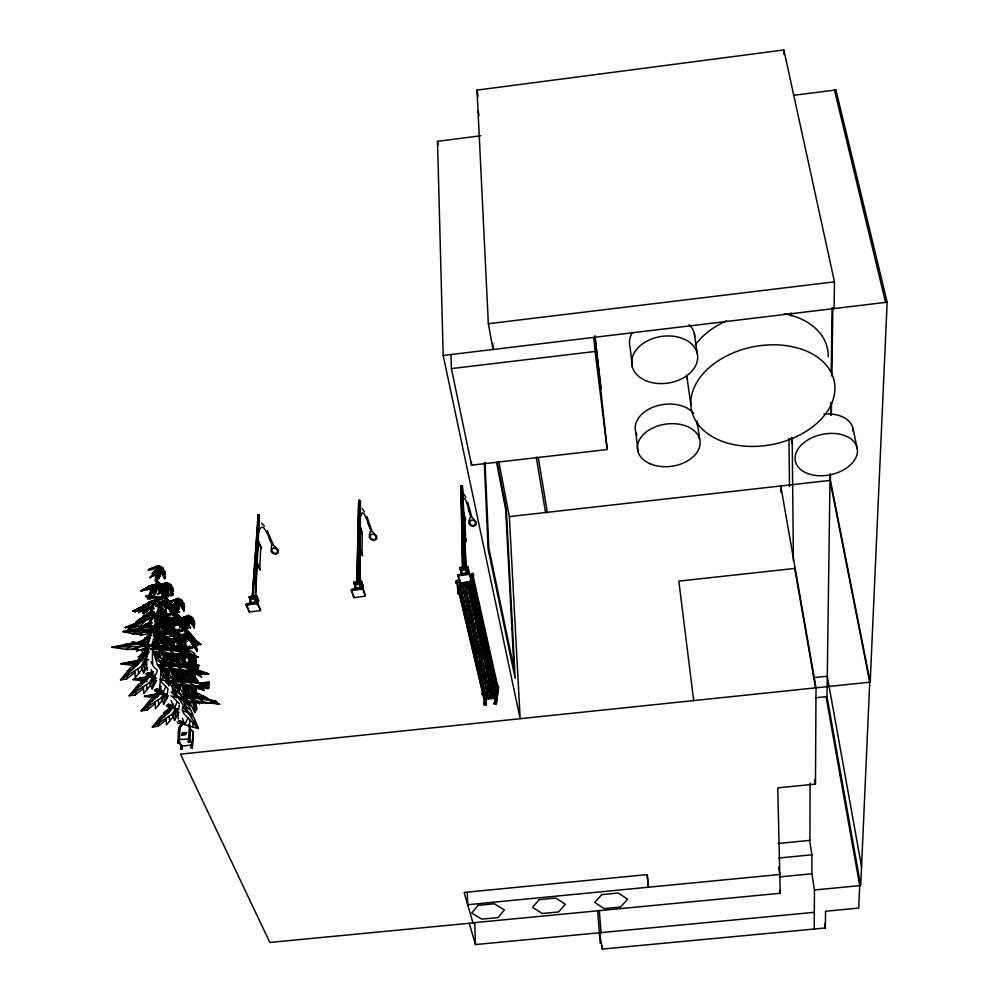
<?xml version="1.0" encoding="UTF-8"?>
<svg xmlns="http://www.w3.org/2000/svg" width="999" height="999" viewBox="0 0 999 999"><rect width="100%" height="100%" fill="white"/><g stroke="black" fill="none" stroke-linecap="round" stroke-linejoin="round"><path stroke-width="1.5" d="M360.139 546.141L360.352 501.061L359.652 501.073M810.064 783.166L809.964 840.359L778.221 843.481M814.235 929.033L814.447 889.972L811.85 873.775L811.912 854.794L809.577 840.396M359.827 500.362L359.478 581.53L360.277 582.242L360.352 501.061L359.378 500.299L358.666 501.298L356.805 581.193M472.927 922.789L780.231 893.268L777.771 787.861L815.459 784.078L816.021 687.811L780.768 485.964L780.881 492.195M365.397 596.128L362.774 588.086L351.386 589.647L351.373 590.596L354.046 597.689L365.397 596.128L362.774 588.086M360.989 588.061L361.026 584.752L361.975 587.325M361.251 583.703L361.251 582.979M355.12 586.575L353.783 582.205L361.451 581.143L363.211 586.725L362.2 587.162L362.175 589.585M361.638 589.21L361.65 588.011L353.234 589.173L353.209 590.372M363.211 586.725L361.451 581.143M152.51 651.061L152.36 664.21L151.061 661.8M356.119 583.141L356.131 582.405M354.046 597.689L351.386 589.647M361.65 588.011L360.751 588.236L361.438 581.905L353.771 582.966L354.77 584.203L354.695 589.06L353.234 589.173M354.945 588.898L354.982 585.589M829.807 474.1L829.719 480.319M830.644 415.122L830.781 402.56M831.23 371.578L832.08 307.692M826.997 696.603L829.994 480.407L869.729 682.205L860.713 885.676L826.997 696.603L815.571 697.789M647.34 874.849L648.563 887.199L646.877 874.625L464.11 892.432L472.964 922.926L269.842 942.444L180.507 754.158L870.191 682.155L830.406 480.369L830.494 474.138M831.33 415.035L831.505 402.597M831.88 376.161L832.841 307.717M835.876 93.082L835.913 89.972L793.468 95.317M834.078 308.566L834.465 281.83L783.865 49.95L477.023 90.11L488.349 323.726L493.044 349.475M599.388 932.766L602.36 949.05L825.324 927.984L825.586 911.238L858.74 908.079L859.714 885.626L826.073 696.703M172.44 689.859L172.59 681.355M357.879 566.47L358.129 552.584M358.653 523.264L359.003 500.474M156.543 599.962L161.189 609.165L160.764 614.048L157.205 605.169L156.993 606.368L156.406 605.194L155.644 606.256L155.719 603.184M175.362 633.828L175.449 630.844L176.711 629.57L182.28 629.857L181.768 631.443L179.058 629.432L174.413 630.844M165.946 595.804L167.707 600.162L167.632 602.459L162.999 596.678L163.536 593.456L157.155 585.189L150.424 585.901L157.73 584.952L163.599 588.011L158.104 586.151M173.988 612.275L175.737 616.583L175.649 618.831L171.066 613.124L171.603 609.952L165.297 601.785L160.814 602.035M486.288 697.577L459.99 583.791L462.087 583.678L488.224 697.489L486.288 697.577L485.264 692.232M185.215 627.959L186.938 632.205L186.85 634.427L182.317 628.783L182.854 625.649L176.611 617.569L170.13 618.431L177.185 617.345L182.954 620.379L177.547 618.518M149.987 620.167L149.875 623.014L153.496 616.121M195.554 644.805L197.165 651.173L192.682 645.604L193.219 642.507L187.05 634.54L181.418 635.227L186.363 635.439L185.627 634.577L183.491 635.252L185.452 634.303M162.687 680.119L162.862 676.048M870.191 682.155L887.162 302.197L835.913 89.972M255.657 596.003L259.415 515.509L258.454 514.76L252.285 597.177L258.092 514.922M464.435 584.39L464.473 583.541L462.375 583.653L488.499 697.464L490.447 697.377L464.435 584.39L462.325 584.502M158.092 588.573L158.192 586.525M166.221 605.119L166.321 603.096M274.987 547.34L275.025 546.428M253.172 596.84L253.222 596.116L255.357 596.353L258.903 514.81M144.018 626.96L144.081 625.724L138.811 627.584L145.929 620.167L154.008 617.407L155.382 617.357L165.197 624.637M177.535 620.866L177.635 618.881M192.832 726.947L193.032 723.076M256.219 565.596L256.381 562.512M257.267 545.516L257.517 540.884M258.242 526.985L258.654 519.268M260.577 610.539L257.517 602.597L246.266 604.145L246.216 605.082L249.375 612.075L260.577 610.539L257.467 603.533L246.216 605.082M187.949 637.787L188.062 635.826M257.218 603.958L256.219 599.238L256.031 602.534M257.455 605.232L257.655 601.585L255.994 597.852L256.668 595.641L249.088 596.69L250.112 599.825M257.655 601.585L258.766 600.387L256.668 595.641M257.28 554.757L258.042 540.983L260.826 547.514L259.665 568.918L256.843 562.412M256.631 598.164L256.681 597.439M258.716 601.148L256.618 596.403L249.051 597.452L250.025 598.676L249.75 603.546L248.214 603.658L248.139 604.857M249.375 612.075L246.266 604.145M250.062 603.359L250.25 600.062M142.033 657.404L142.395 651.236M253.996 583.99L254.27 579.358M254.945 568.556L255.22 563.936M255.794 554.67L256.268 546.965M256.743 539.248L257.218 531.53M257.68 523.813L258.042 515.222L258.154 516.108M174.763 675.536L174.837 674.362M157.23 589.36L155.369 594.255C152.76 590.759 162.325 575.923 153.371 586.138M159.59 690.746L158.966 689.422L156.393 688.998L154.458 689.909L155.082 691.233L157.642 691.658L159.59 690.746L161.838 658.516M165.384 607.854L165.921 600.174M166.458 592.494L166.97 584.752L165.472 589.885M163.836 606.056L165.534 599.213L160.802 602.222M172.715 706.405L172.927 703.471M159.828 574.687L158.554 571.403L159.665 576.835C161.101 569.442 157.592 564.335 155.519 575.337L157.068 574.812L158.779 568.568L160.989 573.463L160.052 572.464M168.107 589.073L167.72 593.394L166.845 585.227L164.261 588.911L165.921 587.924L166.845 585.227L169.018 590.059L166.845 585.227M174.813 626.361L175.374 618.718L172.977 628.321L174.001 625.424M178.072 601.086L178.921 609.153C180.332 601.91 176.91 596.977 174.887 607.692L176.373 607.167L178.072 601.086L180.22 605.856L179.308 604.882M185.477 640.159L186.825 633.104M188.424 618.119L189.248 626.086C189.91 622.976 189.261 612.862 185.889 621.728L187.512 620.754L188.424 618.119L190.534 622.827L189.648 621.865M191.059 729.457L193.406 733.141L192.245 748.089L190.909 747.602L191.159 744.505L192.208 744.392L189.723 739.01L179.121 739.497L179.146 743.194L177.81 742.707C179.37 736.513 175.512 724.013 185.052 723.014M192.245 748.089L192.944 731.305M158.254 570.466L157.068 574.812L155.482 576.673L155.419 581.106L158.741 578.483L158.779 568.568M190.472 725.898L189.473 742.12L188.424 742.22L189.323 726.71L188.586 724.774M189.473 742.12L190.197 725.286M166.358 591.258L166.621 588.011L167.869 591.271M180.881 745.579L180.619 748.676L181.955 749.163L181.93 745.466L180.881 745.579L178.346 740.209L179.408 740.097M181.955 749.163L181.93 745.466M159.003 575.224L158.741 578.483L158.554 571.403L159.665 576.835M174.763 613.324L178.009 610.751L177.847 603.846L179.083 607.055M178.284 607.567L178.009 610.751L177.847 603.846L178.921 609.153M178.084 743.306L178.346 740.209M178.596 737.237L179.333 728.333L180.619 725.798M179.895 720.679L179.77 722.215L181.968 721.99M178.759 737.2L179.233 731.443M179.146 743.194L180.095 727.684L182.23 724.712M180.906 749.275L181.269 744.792M188.624 624.525L188.361 627.672L185.14 630.194L186.251 627.722M169.006 629.158L169.318 625.549L173.439 633.403M168.993 704.158L168.856 705.706L171.079 705.469M176.536 630.381L179.058 629.432L182.28 629.857L173.227 630.169L175.449 630.844L179.395 636.226L185.177 640.097L185.814 645.254L184.44 643.119L186.751 652.772L180.644 641.146L180.22 645.903L177.972 641.321M195.092 665.546L191.071 657.904L190.647 662.587L188.986 659.19M497.09 686.438L496.116 693.181L496.74 686.413M496.978 685.963L496.003 692.707L496.64 685.938L497.614 685.876L497.377 687.599L496.466 687.574L495.104 681.493M157.168 688.773L157.018 690.334L159.278 690.084M493.856 671.977L492.857 678.758M493.568 680.394L493.756 673.089M494.105 673.114L493.231 680.369M493.931 682.005L493.868 673.576M494.83 676.348L493.956 683.591L494.58 675.212M493.956 683.591L494.592 676.81M490.634 667.344L490.921 658.878M490.284 667.32L491.183 660.027L490.996 668.993M491.545 661.675L490.546 668.468M491.371 670.629L491.658 662.175M491.92 663.324L491.021 670.604M491.745 672.265L492.02 663.811M491.396 672.24L491.783 668.156M492.107 673.9L491.933 664.934L492.395 665.459M492.02 671.153L492.282 668.431M492.519 667.969L491.645 673.388M492.47 675.536L492.669 668.206M493.019 668.231L492.132 675.511M492.844 677.16L493.119 668.731M492.495 677.135L493.144 670.329M493.394 671.465L492.757 678.271L493.743 671.49M492.994 677.397L493.506 671.952M148.626 672.589L148.476 674.15L150.749 673.913M487.637 654.058L487.937 645.516M488.573 648.376C486.388 671.827 489.36 630.644 487.287 654.033M488.386 657.404L488.598 650.024M488.948 650.049L488.036 657.379M488.773 659.065L489.06 650.561M488.424 659.04L488.686 656.306M488.798 660.701L489.085 652.197M489.06 657.966L489.46 653.87M489.697 653.396L488.686 660.214M489.51 662.387L489.81 653.895M490.209 657.192L489.535 664.023L489.835 655.531M489.535 664.023L489.81 661.288M490.259 665.696L490.459 658.353M490.809 658.378L489.91 665.671M496.64 686.201L495.754 691.595L496.278 684.602M496.528 685.714L495.641 691.108M484.977 642.207C485.976 615.172 483.091 658.478 484.89 631.905M485.027 638.061L485.302 635.314M485.352 643.918L485.664 635.339M485.002 643.893L485.926 636.538M485.739 645.616L486.038 637.05M485.389 645.591C487.912 620.704 484.403 662.899 486.451 640.421M486.501 649L486.8 640.446M486.151 648.975L486.713 641.608M487.062 641.633L486.038 648.476M486.888 650.686L486.825 642.12M487.45 643.319L486.413 650.162M487.262 652.372L487.562 643.831M487.05 650.973L487.587 645.491M487.824 645.017L486.8 651.847M494.318 685.202L495.229 677.959L494.667 685.227M495.591 681.143L494.68 686.8L495.204 679.795M495.591 679.557L494.567 686.325M495.392 688.423L495.704 681.618M495.754 690.022L495.954 681.168M495.392 689.997L495.666 687.287M482.217 621.515L481.518 628.408L482.18 619.792M482.267 630.169L482.492 622.727M482.842 622.752L481.793 629.632M482.654 631.905L482.967 623.276M482.292 631.88L483.354 625.012L483.041 633.628M483.616 626.223L482.567 633.091M483.429 635.364L483.741 626.735M483.079 635.339L483.766 628.446M484.003 627.946L482.954 634.815M483.816 637.075L484.128 628.471M483.466 637.05L484.153 630.169M483.728 638.261L484.428 631.368M483.991 637.387L484.54 631.892M484.09 638.274L484.777 631.393M484.59 640.509L484.652 636.351M478.746 616.146L479.283 608.853M479.707 608.703L478.633 615.609M479.508 617.931L479.82 609.24M479.145 617.906C481.655 595.367 478.084 635.714 480.494 612.237M480.094 610.476L479.033 617.382M480.294 621.453L480.531 613.985M480.894 614.01L479.82 620.903M480.694 623.201L481.006 614.535M480.332 623.176L480.906 617.644M480.731 624.924L481.256 617.669M481.668 617.519L480.606 624.4M481.481 626.698L481.705 619.243M481.118 626.673L481.83 619.767M482.067 619.268L481.006 626.148M475.811 603.121L476.548 596.166M476.086 602.272L476.66 596.715M476.91 596.191L475.936 603.658M476.336 605.456L477.31 597.989L476.698 605.481M477.285 599.924L476.623 606.705L477.709 599.787M477.035 604.47L477.472 600.299M477.51 609.053L477.834 600.324M477.147 609.04L478.234 602.122L477.909 610.839M478.109 601.585L477.023 608.503M478.509 603.371L477.435 610.289M478.309 612.624L478.546 605.132M477.947 612.599L478.671 605.669M478.908 605.157L477.834 612.062M478.708 614.397L479.033 605.681M478.346 614.373L478.921 608.828M473.626 583.566L472.664 589.135L473.002 580.319M473.101 589.023L474.063 583.466L473.439 590.983M473.851 592.807L473.701 583.441M474.475 585.289L473.364 592.245M473.776 594.068L474.587 585.839M474.05 593.219L474.637 587.649M474.138 594.093L474.875 587.125M474.675 596.453L475 587.674M474.3 596.428L474.75 592.257M475.811 591.308L474.712 598.239L475.262 590.884M475.686 590.759L474.587 597.702M475.487 600.074L475.736 592.557M476.098 592.582L475.124 600.049M475.899 601.885L475.861 593.094M476.498 594.393L475.412 601.323M472.003 582.105L472.302 579.308M471.978 584.053L472.577 578.471M472.077 584.927L472.677 579.333M472.614 587.312L472.952 578.496M472.252 587.3L472.702 583.104M472.964 586.338L473.264 583.553M473.651 581.63L472.539 588.586M466.146 567.607L462.525 486.426L461.538 485.676L463.898 567.707M155.557 642.195L156.031 638.461L154.108 633.491L153.159 635.864M154.358 621.828L155.17 619.792C157.929 623.95 155.394 628.958 157.805 633.354M164.71 642.544L164.985 640.434L167.894 645.866M153.484 596.266L155.919 586.413L153.484 596.266L155.919 586.413L156.393 591.333M154.845 631.768L155.345 628.084L157.218 625.774L154.695 627.26M186.588 675.774L186.476 670.604L184.603 673.975L184.328 671.515M495.417 695.316L496.328 695.354L496.565 693.606L471.99 584.465M166.596 630.844L167.033 627.784L173.152 632.392L171.503 633.241L173.539 634.028M184.94 697.09L185.315 694.442M497.814 686.4L498.651 687.212L496.278 703.92L494.33 704.12L495.641 692.307M496.091 689.223L496.528 686.138M494.33 704.12L494.992 699.5M496.278 703.92L498.426 686.176L497.102 685.464M139.835 628.021L143.057 626.223L144.356 626.623L143.856 625.536L145.604 624.013L149.962 626.773L152.909 626.148L153.883 628.783L156.706 629.158L148.089 630.257M471.603 576.71L471.878 574.924M179.283 705.344L178.596 709.789L174.213 708.528L171.166 700.624M155.507 605.831L155.956 602.971M189.173 725.911L190.085 720.067M158.716 590.134L159.103 587.699L162.412 595.491L163.536 593.456L159.803 588.985L159.34 591.683L156.843 585.464L159.078 585.501L156.094 585.064M468.856 592.644L470.954 592.407L473.713 575.137L472.814 574.313M166.833 606.655L167.22 604.258L170.492 611.95L171.603 609.952L167.907 605.531L167.457 608.191L164.997 602.047L165.871 601.548L171.691 604.595L166.234 602.734M469.58 586.088L459.528 587.2L459.677 587.837L469.73 586.738L469.867 584.303L459.478 585.451L459.902 593.631L458.116 593.818L457.23 582.217L458.116 593.818M469.555 588.261L470.029 585.339M470.691 591.221L473.439 573.938L472.552 573.114L471.391 573.913L468.581 591.445L470.691 591.221L470.954 592.407M178.134 622.389L178.521 620.017L181.743 627.622L182.854 625.649L179.196 621.278L178.746 623.9L176.323 617.832L178.559 617.956L175.649 617.544M163.624 605.631L164.061 602.959L164.298 605.394M188.549 639.285L188.936 636.95L192.12 644.455L193.219 642.507L189.61 638.199L189.148 640.771L186.763 634.79L187.625 634.315L193.331 637.337L187.974 635.464M155.132 645.079L155.819 640.946L153.596 633.641M174.5 623.975L175.374 618.718L175.836 623.501C177.897 618.493 178.484 609.627 172.003 619.355L175.337 617.382L172.602 621.715M185.165 639.535L185.814 635.639L186.251 640.359L187.475 637.512L188.361 639.11M174.937 676.61L175.637 672.602L174.775 669.767M143.656 673.014L146.591 656.343L146.766 666.895L143.656 673.014L140.934 666.708L149.051 651.835M151.935 631.88L167.22 634.29L179.271 632.954L168.706 637.187L154.708 632.729L163.237 638.586L174.313 641.895L170.979 639.098L178.072 639.797L179.271 632.954L167.22 634.29L154.907 632.167M185.539 693.131L186.251 689.185L185.414 686.4M153.646 675.074L149.45 682.729L152.123 688.948L154.246 676.997M164.211 598.201L164.635 595.866M172.265 614.622L172.69 612.325M163.973 692.944L161.189 697.964L163.811 704.083L165.684 693.793M183.504 630.269L183.928 627.996M193.856 647.065L194.268 644.83M168.294 653.87L174.525 657.829L171.478 654.907L182.455 658.229L179.158 655.469L186.189 656.206L187.425 649.537L177.023 650.561L187.425 649.537L181.556 651.798M175.499 708.154L172.04 714.335L174.613 720.354L176.761 708.778M155.707 574.575L156.393 570.866L158.903 568.094L155.382 569.742L155.919 570.104L152.06 573.438L154.271 572.527L158.816 568.144L157.755 573.751L153.209 575.911L153.996 574.787L149.563 577.872L156.393 570.866M159.365 568.431L159.628 567.02M164.261 573.95L164.798 578.696L162.075 574.363L162.737 572.19L159.028 566.033L148.389 569.705L152.422 569.642L154.133 567.619L159.478 565.896L163.399 568.369L159.603 566.758M167.42 585.064L167.682 583.678M172.253 590.534L172.79 595.204L170.092 590.933L170.754 588.786L167.083 582.692L160.277 585.014M175.05 606.942L175.749 603.334L178.109 600.661L177.048 606.131L173.464 607.817L174.688 604.42M178.621 600.911L178.883 599.537M257.829 515.322L259.34 515.934L259.191 515.059M185.427 623.9L186.114 620.342L188.536 617.657L187.063 622.664M188.948 617.931L189.211 616.583M183.416 606.318L183.928 610.938L181.269 606.718L181.918 604.582L178.297 598.563L167.994 602.335L171.903 602.197L173.564 600.224L178.734 598.438L182.592 600.886L178.858 599.275M193.694 623.289L194.193 627.834L191.571 623.663L192.208 621.565L188.624 615.621L180.17 618.731L188.973 615.446L192.894 617.931L189.186 616.321M181.031 670.179L185.976 673.314L182.954 670.416L193.843 673.763L190.597 671.028L197.59 671.815L198.863 665.309L186.95 666.383L182.605 665.671M191.171 685.476L193.531 687.087L204.32 690.434L201.111 687.749L208.042 688.573L209.365 682.23L199.001 683.066M359.378 500.299L357.879 581.643L360.002 581.88L357.005 581.88L358.766 500.861L359.965 500.699M461.151 485.851L461.176 487.037L461.538 485.676M180.644 641.146L180.07 643.768L184.241 649.4M191.071 657.904L190.509 660.501L193.806 664.934M169.318 625.549L168.744 628.209L172.964 633.903M158.466 609.34L159.328 605.481M175.737 609.627L177.56 602.934M163.374 605.744L164.061 602.959M172.977 628.321L175.374 618.718M184.803 639.71L185.814 635.639L184.141 639.884M360.289 516.845L362.225 512.849L363.836 513.436L366.296 517.957M157.068 574.812L155.419 581.106L158.292 574.687M163.511 597.614L164.498 593.881M166.333 587.087L165.147 591.396L165.921 587.924L164.398 590.584M187.912 619.942L186.738 624.125L187.512 620.754L186.014 623.351M143.769 643.93L144.843 640.159L150.137 633.116M145.717 609.889L143.456 611.7L144.63 607.817L150.874 603.359L144.156 609.39L138.786 612.712L141.096 608.828M159.653 569.555L160.165 567.894L161.763 573.513L162.737 572.19L160.527 568.843L159.94 570.679C161.351 560.826 153.047 569.268 148.389 569.705L154.133 567.619L153.072 569.255L156.781 566.92L155.444 568.606L159.028 566.033L163.411 571.515L164.798 578.696L162.737 572.19M167.707 586.176L168.207 584.54L169.78 590.084L170.754 588.786L168.569 585.476L167.994 587.275L166.845 582.854L171.416 585.027L167.657 583.416M178.908 601.997L179.408 600.387L180.969 605.881L181.918 604.582L179.758 601.311L179.183 603.096L178.634 598.389L167.994 602.335L173.564 600.224L172.527 601.81L176.124 599.475L174.813 601.136L178.297 598.563L182.592 603.945L183.928 610.938L181.918 604.582M156.843 657.904L159.39 651.648L156.993 658.166M189.223 619.005L189.723 617.419L191.259 622.839L192.208 621.565L190.072 618.331L189.51 620.092L188.973 615.446L179.87 618.893M462.849 497.652L462.237 485.976M148.139 615.421L155.594 601.186L154.395 601.036L145.617 606.181L154.458 602.584M258.454 514.76L253.222 596.116M156.418 631.755L157.33 628.883M168.881 671.952L167.145 677.447L169.056 672.302M162.787 575.499L163.287 573.926M170.804 592.057L171.291 590.509M181.968 607.817L182.455 606.281M178.272 692.582L180.444 685.838L176.873 687.836M192.258 624.762L192.745 623.239M172.627 642.32L171.965 644.355L171.141 642.232M462.15 486.288L461.825 487.125L462.162 486.063L460.951 486.238L462.587 568.094L461.063 486.151M144.081 652.572L148.739 650.986L137.063 665.172L130.145 667.919L120.504 679.907L126.548 679.02L127.86 675.162M143.719 656.181L145.692 650.324M153.309 671.94L145.629 681.231L138.799 683.978L129.246 695.779L135.227 694.904L136.513 691.083M156.493 613.761L158.017 609.34M162.188 690.771L157.43 696.503L150.699 699.25L141.221 710.888L147.115 710.002L148.401 706.243M173.988 706.131L168.332 712.899L161.701 715.646L152.31 727.097L158.129 726.223L159.403 722.514M146.591 656.343L142.033 669.268L135.19 677.772L134.828 670.654M154.046 675.349L150.524 685.252L143.744 693.643L143.406 686.625M164.76 693.493L162.25 700.461L155.532 708.741L155.22 701.835M154.058 575.449L155.32 571.977M176.074 708.553L173.077 716.783L166.433 724.962L166.146 718.156M258.504 532.492L259.852 528.796L261.613 527.185L263.686 527.697L266.683 532.117M178.384 692.494L180.569 686.713M176.398 616.146L176.835 615.022L177.497 615.621L177.959 622.24L177.06 620.616M156.631 678.333L154.383 677.684L157.505 670.554L152.797 665.734L152.472 661.176M160.939 678.733L161.151 681.73L168.032 688.761L167.133 694.78L162.687 693.493L165.784 686.475M174.213 708.528L177.31 701.61M176.461 609.552L177.585 607.042M188.898 702.784L183.903 699.375L187.812 712.275L194.081 717.757L198.401 728.546L184.852 724.675L187.912 717.856M189.985 666.932L185.864 666.345M146.691 651.41L148.526 647.414M166.845 683.079L168.057 680.494M152.847 644.805C155.744 646.478 180.157 645.329 161.526 643.631L160.964 643.006L151.361 644.63M462.075 494.268L462.699 492.907L462.038 493.094M160.227 656.58L162.238 652.509L163.986 661.063M168.444 672.589L170.429 668.568M179.882 687.811L181.194 685.164M190.422 704.158L192.37 700.249M141.471 611.051L142.869 608.316M152.123 688.948L156.656 680.431M358.928 500.774L359.053 501.66M149.862 627.484L151.236 624.787L148.913 626.273M163.811 704.083L168.319 695.691M170.192 663.848L159.765 660.951C161.738 662.549 189.623 662.2 169.88 660.064L169.331 659.477L159.765 660.951L163.599 663.536M174.613 720.354L179.071 712.087M158.279 585.963L157.405 582.617L152.385 590.609L150.325 590.996L151.748 588.361M173.664 680.007L174.975 677.584M154.258 625.411L156.169 621.89L161.051 632.167L159.166 633.94L158.317 627.035M153.072 640.034L155.332 635.913L159.291 643.843M195.879 702.372L196.778 709.015L194.83 712.537L188.848 701.173M155.881 585.039L147.765 598.838L150.05 597.814M156.756 613.886L159.041 609.815M154.558 627.971L156.731 624.088L160.527 632.005M151.498 617.482L154.52 612.125L136.226 622.414L128.009 629.283L137.937 628.895L141.271 625.611M154.096 641.87L156.031 638.461L159.266 644.243M159.79 633.878L161.289 631.243M174.301 659.765L176.448 655.993L180.644 663.848L177.085 656.355M172.889 676.66C175.587 678.184 199.975 677.584 181.506 675.711L171.428 676.473M463.199 499.85L464.048 498.351L465.209 499.001L467.12 503.633M185.589 675.187L187 672.702L190.484 679.208M173.951 673.513L175.849 670.204L178.996 675.811M155.519 575.337L157.854 571.316L156.156 572.29M174.887 607.692L177.16 603.758L175.512 604.732M185.215 688.998L186.476 686.825L189.56 692.344M172.552 621.703L174.463 618.393L172.652 620.329M183.017 638.586L185.777 634.315L183.067 638.598M151.498 576.835L153.009 574.338M159.653 593.406L161.151 590.946L157.742 594.442L160.227 593.094M183.629 693.331C186.226 694.792 210.589 694.467 192.208 692.494L182.18 693.144M162.637 603.808L165.534 599.213L165.709 603.471M152.535 632.504L142.333 630.082L123.002 631.58L136.826 631.73L133.416 633.928L123.002 631.58L140.622 629.045L141.134 628.246L152.535 632.504L140.06 635.589L142.42 634.265L132.667 633.853L136.826 631.73L152.535 632.504L147.79 629.495L146.116 629.857M468.194 508.703L471.004 516.72L471.503 515.959L467.707 502.21M152.835 603.084L154.246 600.936L151.998 602.547M367.844 522.927L371.079 530.844L371.591 530.069L366.883 516.545M144.468 645.142L151.036 635.327L147.178 645.941L149.788 637.437L144.843 640.159M156.393 656.256L158.154 653.721M166.259 674.2L168.007 671.703M139.648 626.435L137.937 628.895L141.009 625.499M176.998 690.771L180.444 685.838M149.725 644.892L149.575 645.854M268.706 536.987L272.327 544.792L272.877 544.03L267.27 530.706M155.557 606.268L156.806 604.532L155.419 606.293L157.417 605.531M156.968 582.08L157.68 581.193L165.297 589.535L163.836 589.36L157.53 581.331L160.764 587.375M140.934 666.708L120.504 679.907L137.063 665.172L146.766 653.383L141.021 654.857M167.52 668.456L164.922 671.89L168.544 669.879M149.45 682.729L129.246 695.779L145.629 681.231L152.847 671.753L150.325 672.389M176.536 687.374L178.259 685.127M161.189 697.964L141.221 710.888L157.43 696.503L161.975 690.571L154.183 696.765M176.398 614.472L177.11 613.623L184.565 621.79L183.117 621.578L176.948 613.748L180.12 619.642M172.04 714.335L152.31 727.097L168.332 712.899L172.839 707.055L165.147 713.186M155.594 601.186L147.028 611.675L146.541 615.421L142.283 618.006L145.217 612.25L142.545 613.074L148.302 605.706M174.101 660.676L175.949 658.304M186.039 617.607L187.2 616.133M164.41 584.69L165.597 583.191M175.662 600.561L176.835 599.075M156.306 568.031L157.517 566.52M156.93 598.051L159.415 596.94L162.1 598.838L160.764 599.4L155.844 598.576L159.415 596.94L162.163 598.95L162.6 597.177L157.018 597.077L155.844 598.576L151.723 597.614L155.844 598.576L164.798 604.557L163.986 604.682L166.658 608.266L159.902 604.108L156.656 599.687M154.196 590.834L147.765 598.838L149.8 592.857L152.385 590.609M157.817 612.974L159.628 610.714M181.443 624.912L179.558 627.185L181.955 625.849M160.652 590.958L157.742 594.442L160.527 591.271M182.342 619.255L183.991 617.295L182.954 618.868L188.624 615.621L192.869 620.941L194.193 627.834L192.208 621.565M174.837 609.003L176.373 607.167M184.203 618.169L185.377 616.795M163.137 602.634L164.023 601.61M173.789 601.111L174.987 599.725M162.5 585.239L163.711 583.828M154.383 568.568L155.607 567.145M170.754 588.786L172.79 595.204L171.416 588.124L167.083 582.692L161.214 585.926L162.275 584.315L167.532 582.554L161.226 584.652M181.356 625.099L179.558 627.185L181.206 625.461M161.963 648.863L150.874 649.6L156.443 647.389L156.331 646.241L150.162 648.988L169.48 649.825L175.637 654.919L187.312 652.147M186.863 617.032L187.862 615.896M176.498 599.987L177.522 598.838M165.26 584.115L166.296 582.966M162.225 588.149L164.023 586.763L163.499 586.401L166.883 584.802L163.424 588.598M175.05 659.328L177.085 657.03M157.18 567.457L158.217 566.296M143.456 611.7L148.089 606.48M153.496 597.764L162.6 597.177L159.415 596.94M183.117 637.237L184.915 635.327M197.153 669.717L208.704 673.95L195.567 670.853L199.438 674.038L208.704 673.95L198.302 670.604L197.153 669.717L197.814 669.005M150.325 590.996L154.982 586.088M152.073 585.364L157.193 584.765L151.723 588.786L152.472 587.724L147.14 589.71L148.539 587.936L157.193 584.765L148.501 585.913L157.193 584.765M183.604 622.964L186.114 620.342M172.44 606.755L175.749 603.334M150.037 601.61L152.085 601.823L148.164 602.272L155.669 599.625L132.755 611.201L135.24 611.825L137.038 609.977M183.604 635.202L185.826 633.029M173.664 604.969L178.109 600.661L174.763 602.26L175.287 602.609L171.528 605.894L173.664 604.969L172.914 605.619M163.948 587.637L166.883 584.802M146.241 624.837L152.897 618.468M137.063 665.172L131.98 665.521L140.022 657.841L144.356 655.556L137.974 657.142L148.963 648.913M145.629 681.231L140.609 681.605L147.577 674.974M157.43 696.503L152.485 696.902L160.364 689.41M168.332 712.899L163.474 713.336L173.339 704.819M155.894 598.151L150.262 596.84L147.34 597.564L150.861 598.351L149.126 598.813L158.616 597.627L154.533 596.453M169.655 619.805L176.648 617.145L168.269 618.468L176.648 617.145L171.316 621.103L172.053 620.079L169.917 620.903M185.951 647.739L194.63 653.558L193.843 653.658L196.403 657.105L189.847 653.046L185.951 647.739L187.263 646.578L192.832 646.965L192.283 648.463L189.585 646.453L184.94 647.752M456.056 582.055L455.719 583.204L457.505 583.416M183.329 622.627L188.449 617.707L185.165 619.305L183.916 621.016L185.602 620.491M141.234 641.72L144.73 638.811M145.13 619.83L154.52 612.125M131.98 665.521L144.356 655.556M140.609 681.605L152.847 671.753L150.712 672.889M152.485 696.902L160.951 690.084M163.474 713.336L173.039 705.631M187.375 630.731L194.905 638.698L193.456 638.473L187.375 630.731L189.423 634.565M133.729 665.409L141.696 659.065M142.333 681.48L150.212 675.212M126.548 679.02L134.927 672.464M135.227 694.904L143.494 688.423M147.115 710.002L155.307 703.596M158.129 726.223L166.221 719.892M135.614 626.773L142.695 621.328M164.71 657.817L166.096 656.768L171.528 660.289L166.096 656.768L169.131 659.452L166.633 659.352M159.378 688.011L161.363 686.525M182.879 637.25L187.088 634.115L182.617 634.54L187.088 634.115L182.954 635.714M162.088 603.746L165.335 601.348L160.664 601.635L165.335 601.348L161.076 602.946M141.608 641.97L146.641 638.349M150.325 614.535L128.009 629.283L136.226 625.049M157.78 567.282L163.174 568.718L156.993 567.295L161.763 567.994M170.055 620.454L172.452 618.743M149.176 588.96L152.872 586.351M150.562 633.953L146.853 636.488L151.036 634.54M140.734 620.142L138.374 620.067L144.643 615.784L154.258 611.912M166.059 682.255L168.219 680.819M175.487 630.419L178.272 630.094L172.864 630.719M148.526 648.376L145.417 648.251L142.07 650.436L134.753 648.851M462.874 567.232L462.062 567.757L465.384 566.883L461.988 485.726M150.737 626.935L152.51 625.824M174.4 661.138L176.848 659.677M149.013 586.188L140.934 590.996L147.278 589.672L148.539 587.936L140.934 590.996L150.674 586.101L146.041 587.961M160.152 619.03L163.811 617.707M168.931 615.971L165.921 614.597L167.632 613.598L170.829 613.923L170.354 615.596L167.632 613.598L170.28 615.471L166.009 615.621M149.713 646.203L136.488 644.13L133.029 642.844L132.33 641.645L140.197 643.393L141.408 642.682L151.174 646.428M142.545 613.074L148.926 609.353M155.082 633.066L158.641 630.981L156.606 631.942M252.46 596.341L251.523 596.878L254.907 596.003M184.753 646.715L187.263 646.578M144.281 640.297L138.362 643.668L145.03 641.895L142.22 643.344L144.131 643.169M161.726 617.844L164.935 619.205L154.183 615.646L161.164 615.859L158.666 611.001L158.304 614.235L154.932 614.785L158.666 611.001L164.897 615.734L163.262 616.67L166.346 617.857L161.726 617.844L155.107 615.671M143.756 606.293L150.399 602.534L142.67 605.619L143.756 606.293L132.755 611.201L144.63 607.817M129.745 627.235L135.739 623.838M155.032 625.124L157.567 623.688M145.417 609.39L151.848 605.781M187.025 646.753L185.989 647.315L188.799 647.102L185.102 646.003M145.417 648.251L141.309 650.349L147.952 650.574M184.89 646.016L186.601 646.977L192.832 646.965L189.585 646.453L187.05 647.327M167.145 647.377L157.879 649.113L167.145 647.377L162.163 647.052L157.879 649.113L172.727 649.013L198.314 657.117L188.998 657.292L186.089 654.907M147.84 672.789L145.879 673.726L146.516 675.074L149.113 675.511L151.074 674.587L150.437 673.226L147.84 672.789L149.113 675.511M258.316 515.472L259.128 515.347M176.711 629.57L176.024 630.232L173.789 629.682M166.196 647.439L180.931 648.201L178.659 643.743L178.134 646.64L174.912 647.265L178.659 643.743L184.665 648.226L182.992 649L185.002 649.787M181.943 724.75L183.566 724M138.374 620.067L148.277 615.496L144.643 615.784M168.244 704.407L166.321 705.294L166.933 706.593L169.455 707.005L171.378 706.118L170.779 704.819L168.244 704.407L169.455 707.005M160.702 665.908L177.747 666.196L183.841 671.253L194.78 669.305L180.994 665.509L166.259 665.459L175.474 663.873L170.529 663.511L166.259 665.459L161.413 665.771M179.183 720.953L177.273 721.815L177.859 723.089L180.357 723.488L182.268 722.614L181.681 721.353L179.183 720.953L180.357 723.488M146.578 625.299L152.123 622.789L151.061 622.152M467.582 566.47L469.043 572.127L468.094 572.552L466.958 568.693L467.582 566.47L459.802 567.544L460.926 571.965M170.991 681.405L189.286 681.768L195.317 686.775L206.194 684.927L192.57 681.181L177.909 681.006L187.1 679.557L182.193 679.158L177.909 681.006L170.317 680.831L176.498 678.371L176.561 679.42L170.991 681.405L171.391 682.205M158.604 665.309L164.773 662.712L164.872 663.811L159.303 665.896M193.556 665.933L195.255 665.234L191.608 657.017M154.395 631.705L157.105 630.606M136.713 642.956L147.527 638.561M192.919 695.966L187.337 696.191L181.781 698.039L199.887 698.488L205.856 703.446L216.646 701.685L203.209 698.014L188.636 697.702L197.802 696.39L192.919 695.966L188.636 697.702L183.853 697.939M159.228 718.656L164.036 716.708M181.781 635.601L180.969 635.938L187.05 634.54L188.998 634.964L185.627 634.577L187.05 634.54L193.968 641.558L197.165 651.173L193.219 642.507M143.494 589.472L145.829 588.536M142.67 605.619L150.399 602.534M148.202 702.309L153.084 700.349M143.044 605.856L147.989 603.896M136.289 687.087L141.246 685.127M127.61 671.078L132.63 669.118M135.24 611.825L140.509 609.815M136.676 643.031L146.029 639.472M181.119 697.502L187.3 695.179L187.337 696.191M189.41 668.793L198.863 665.309L185.364 665.858M161.713 568.294L162.712 568.881L159.141 567.207M137.862 642.644L147.015 639.285M145.929 620.167L125.325 627.584L136.513 625.486L133.666 626.922L139.336 626.485M202.023 684.827L209.365 682.23L199.151 683.141M154.183 615.646L158.304 614.235L152.472 615.534M163.599 601.448L160.24 602.272M176.798 633.528L175.449 630.844L181.681 631.293L179.058 629.432M482.829 693.593L481.905 694.48L483.716 695.079L484.003 699.4M149.7 646.902L136.351 651.086L138.824 649.3L125.974 649.475L130.419 646.59L149.7 646.44M173.514 603.995L175.212 603.471M169.68 601.623L170.33 601.423M181.256 618.269L182.068 618.019M154.008 617.407L140.409 621.553L125.325 627.584L140.409 621.553L136.064 621.59L146.915 618.706L145.929 618.631L147.44 618.181L146.978 617.744L159.877 617.332L167.72 619.929L167.083 620.754L154.008 617.407L165.647 627.122L164.985 624.812L154.008 617.407L172.977 625.199M147.003 637.374L144.605 638.111L147.465 638.049M154.096 571.503L155.856 571.003M157.018 597.077L156.381 597.864L154.033 597.19M130.869 649.4L140.834 646.515M186.426 648.064L192.17 648.289L189.585 646.453M182.842 635.252L184.49 634.777M170.779 601.161L171.616 600.923M155.419 584.815L151.174 585.664M150.112 568.98L150.799 568.793M174.638 647.577L178.134 646.64L174.375 647.29L176.885 646.977M172.265 618.144L173.951 617.707M181.98 635.239L185.14 634.452M181.181 635.302L184.203 634.565M169.106 618.656L173.714 617.569L171.716 617.857M171.416 618.169L174.65 617.419L170.866 618.194M144.98 650.474L147.715 649.837M151.249 568.506L152.11 568.306M180.881 635.551L187.088 634.115M162.338 601.748L159.99 602.272L163.262 601.56M136.388 634.015L144.705 632.117M149.388 586.163L154.133 585.114M163.337 692.295L144.48 696.403L155.245 697.777M183.554 724.1L184.99 723.788M152.535 585.501L154.296 585.114M154.733 596.403L145.692 596.228L150.262 596.84L148.339 597.964L145.692 596.228L156.631 596.59L156.793 597.29M160.202 602.447L165.335 601.348M142.52 659.652L120.829 663.798L135.14 665.809M160.252 602.834L167.22 602.122L164.286 601.698M133.029 642.844L111.838 647.265L126.361 649.4L130.419 646.59L111.838 647.265L136.488 644.13L125.237 644.467M149.887 644.305L148.414 644.605L150.537 646.166M151.698 585.601L155.057 584.914M161.363 642.794L158.416 643.356L154.208 640.809L152.435 642.245L152.909 643.244M165.497 631.043L163.299 631.43L167.033 627.784L169.43 632.429L165.497 632.242L170.891 633.953M175.474 663.873L166.259 665.459L180.994 665.509L173.651 664.485M493.044 697.102L467.145 583.254L469.243 582.892L470.017 586.738M467.245 584.078L469.343 583.728M170.13 659.115L173.077 658.616L174.113 660.002M458.878 586.201L484.74 696.653L484.815 698.376L483.891 698.476L483.816 696.753L485.789 696.415L485.701 695.616M187.1 679.557L177.909 681.006L181.93 680.819M183.853 664.522L188.774 663.598L189.373 660.876L195.255 665.234L190.884 663.873M163.686 693.656L144.48 696.403L154.82 695.828M197.802 696.39L188.636 697.702L203.209 698.014L195.966 696.902M271.853 544.168L272.877 544.03M370.567 530.219L371.591 530.069M470.454 516.108L471.503 515.959M362.362 534.24L360.214 526.548M185.052 664.235L187.5 663.885M250.025 598.676L255.994 597.852L255.719 602.722L256.531 602.509L248.214 603.658M354.77 584.203L360.801 583.366L362.2 587.162M460.839 569.542L466.958 568.693L467.12 573.563L468.119 573.326L459.59 574.5L460.989 574.413L460.839 569.542L459.827 568.306L467.607 567.232L469.043 572.127M457.854 574.974L469.393 573.376L471.516 580.606L471.54 581.543L460.052 583.129L457.854 574.974L460.027 582.192M351.373 590.596L362.774 589.023M457.879 575.911L469.418 574.313L471.54 581.543M154.083 676.635L133.104 679.52L147.178 681.418M152.123 622.789L147.515 624.313L149.226 624.1M173.601 629.083L176.473 629.757M137.6 661.575L120.829 663.798L136.089 663.149M498.776 461.463L509.34 516.608L520.167 718.706L443.194 355.457L437.512 141.346L480.781 135.764M165.871 583.978L171.216 585.414L165.097 583.99L169.818 584.702M488.349 323.726L834.465 281.83M443.194 355.457L887.162 302.197M595.017 335.652L607.205 449.525L471.553 465.159L451.398 368.606L595.117 351.461L593.743 337.55M509.34 516.608L830.406 480.369M460.951 583.041L470.566 581.98L470.292 580.781M492.719 697.14L466.858 583.279L464.76 583.516L490.771 697.352M464.785 584.353L466.895 584.128L466.858 583.279M461.113 585.938L465.559 585.439M457.842 592.632L459.615 592.432L459.902 593.631M139.073 607.792L140.822 607.604M155.519 615.084L152.173 615.459L153.371 615.759M795.167 568.394L678.845 581.118L693.681 700.586M483.416 692.482L481.668 693.456L483.479 694.055L483.716 695.079M458.941 590.846L483.816 696.753L484.74 696.653M495.716 695.491L494.792 695.591L494.867 697.314L495.804 697.227L495.716 695.491L471.066 586.413M495.204 696.153L485.576 697.165L489.835 697.29M494.955 697.876L485.651 698.863L495.079 698.426M484.14 704.145L485.789 703.97L486.038 704.994L484.39 705.169L484.14 704.145L483.479 694.055M494.093 703.096L496.041 702.896M177.81 742.707L178.871 742.594M188.137 741.62L189.198 741.52M813.398 677.684L827.272 676.223L861.55 866.57M182.218 746.066L191.433 745.092L191.159 744.505M180.619 748.676L181.681 748.563M190.909 747.602L191.97 747.489M840.134 775.711L841.096 775.611M460.214 580.307C455.769 578.808 453.109 584.015 459.303 581.992L459.615 592.432M154.458 614.922L157.055 614.66M778.87 858.016L811.912 854.794M779.395 876.922L811.85 873.775M150.936 627.996L154.046 627.697M814.447 889.972L859.714 885.626M469.218 923.288L475.474 944.554L814.322 912.312M152.772 615.609L154.857 615.409M174.163 647.439L175.337 647.327M148.676 597.864L153.084 597.502M191.383 617.707L188.524 616.87L192.757 618.418L186.751 616.982L188.686 616.907M151.898 630.769L154.383 630.694L159.153 634.115M156.443 647.389L162.163 647.052M164.872 663.811L170.529 663.511M150.949 694.992L156.368 694.705M157.355 693.593L163.474 693.281M459.94 584.64L462.038 584.527M145.117 678.933L133.104 679.52L154.508 675.349M176.561 679.42L182.193 679.158M146.154 676.723L153.946 676.373M139.66 678.109L145.167 677.859M187.675 617.007L190.659 617.607M181.044 600.611L178.184 599.825L182.43 601.323L176.361 599.899L178.334 599.837M127.472 662.387L133.079 662.175M169.518 625.324L178.946 624.974L167.083 620.754L178.946 624.974L165.509 622.04L171.965 628.758L164.985 624.812M134.053 661.001L142.37 660.689M118.569 645.854L124.251 645.679M186.401 654.382L198.314 657.117L186.663 652.896L169.48 649.825L156.518 649.612M173.689 638.448L177.635 641.708L187 641.445L176.723 637.749M174.363 665.034L194.78 669.305L177.747 666.196L164.897 665.933M160.577 567.894L161.463 567.869M185.277 680.119L206.194 684.927L189.286 681.768L176.536 681.455M164.385 614.048L170.829 613.923L165.26 613.723M166.97 678.346L169.842 678.284M196.616 697.389L216.646 701.685L199.887 698.488L187.275 698.126M151.923 600.948L153.784 600.911M152.597 644.28L156.668 644.255M163.424 583.628L164.061 583.628M174.5 628.958L168.544 628.958L169.718 629.02M165.222 633.853L168.132 633.853L170.392 635.027M173.539 612.05L179.445 612.062L171.89 605.869L166.683 599.238L168.069 599.937M141.334 627.722L149.6 627.747L152.76 630.269L149.962 626.773L151.361 627.896L145.604 624.013L149.6 627.747M195.055 644.505L200.861 644.542L193.456 638.473L200.861 644.542L194.693 640.996L194.93 643.331M175.262 649.512L179.633 649.562L181.855 650.724M134.141 629.982L142.333 630.082L140.622 629.045M128.609 630.769L132.742 630.819M168.631 584.565L169.53 584.577M160.539 619.08L164.66 619.155M177.185 617.819L172.902 618.131L175.861 618.381L175.125 617.532L176.611 617.569L183.616 624.675L186.85 634.427L182.854 625.649M173.801 676.186L176.86 676.261M152.747 650.861L164.423 654.27L172.815 654.532L169.48 649.825M496.565 693.606L495.641 693.581L487.437 657.205M159.715 666.72L172.715 670.529L181.031 670.829L177.747 666.196M174.875 647.814L183.704 650.099L176.998 647.951M172.827 682.629L184.266 686.001L192.52 686.338L189.286 681.768M183.579 699.25L194.905 702.609L203.084 702.984L199.887 698.488M155.282 566.895L155.944 566.92M179.845 600.449L180.757 600.486M174.463 663.786L182.168 664.16M152.31 643.443L157.43 643.718L154.208 640.809L158.691 643.756M185.989 679.32L193.669 679.757M472.877 579.757L472.127 586.738M474.925 588.923L474.188 595.891M479.433 607.467L478.946 606.905L478.234 613.836M481.406 616.296L480.919 615.734L480.219 622.652M142.47 626.735L148.976 627.16M482.879 624.462L482.18 631.368M496.416 683.241L495.954 682.742L495.292 689.522M196.603 696.003L204.221 696.515M485.189 634.802L484.503 641.683M485.951 638.211L485.277 645.079M489.722 655.032L489.173 662.362M165.822 601.96L161.426 602.185L164.46 602.509L163.736 601.66L165.297 601.785L172.365 608.953L175.649 618.831L171.603 609.952M494.118 674.712L493.481 681.505M175.05 661.226L176.648 661.338M190.185 617.507L191.096 617.582M148.564 596.291L149.8 596.415M151.411 596.341L153.846 596.603M142.12 619.78L145.155 620.104M158.903 567.295L160.964 567.832M159.565 612.762L161.239 612.961M177.123 599.875L180.295 600.499M157.655 585.302L153.159 585.426L157.155 585.189L164.298 592.444L167.632 602.459L163.536 593.456M167.894 629.47L169.555 629.682M165.322 648.039L172.727 649.013L166.046 648.626L186.676 652.871M133.816 643.131L144.643 644.63M205.856 702.347L202.797 701.922L200.137 698.201M208.903 702.784L219.605 704.283L203.621 697.04L207.143 697.989L198.614 693.668M167.008 677.647L169.855 678.059M179.483 645.354L181.131 645.591M190.147 662.412L191.796 662.674M175.649 674.887L178.784 675.374L177.06 673.913L175.237 675.174L175.612 676.036L174.413 675.749M165.772 658.004L167.919 658.378M162.088 587.924L166.696 592.882L164.298 592.444M160.065 613.711L162.912 614.235M186.938 631.93L187.912 632.579L188.087 635.189M162.1 598.838L157.717 598.026L160.764 599.4M170.192 604.507L174.738 609.402L172.365 608.953M186.126 634.565L187.662 634.852M181.468 620.279L185.976 625.124L183.616 624.675M168.369 630.381L171.204 630.931M152.847 641.907L156.144 642.557M191.858 637.225L196.316 642.02L193.968 641.558M165.921 614.597L170.28 615.471M179.932 646.228L182.755 646.803M152.61 646.478L155.644 647.102M181.681 631.293L177.322 630.381L180.32 631.755M190.572 663.249L193.381 663.848M148.814 659.877L141.084 658.241L141.746 659.377M144.256 625.187L147.627 625.911M141.009 629.283L148.726 630.931M178.634 651.423L183.054 652.372M202.56 684.265L181.643 677.759M192.17 648.289L187.837 647.327L190.797 648.688M175.012 638.748L187 641.445L177.722 638.498M205.819 699.325L213.012 700.961M162.313 568.231L165.122 571.952L163.411 571.515M170.342 584.877L173.114 588.561L171.416 588.124M167.507 677.297L170.017 677.934M181.518 600.736L184.266 604.383L182.592 603.945M191.833 617.769L194.543 621.378L192.869 620.941M176.373 650.174L178.933 650.861M185.177 640.097L186.026 640.322L183.416 636.825L184.216 636.713L175.449 630.844M152.697 644.992L163.399 647.951M140.197 643.393L149.875 646.066M175.524 665.322L180.494 667.794M172.902 676.885L183.242 679.77M183.641 693.556L198.876 697.851M171.691 653.483L177.185 655.057M179.882 669.73L185.315 671.303L182.904 669.542M187.962 712.474L182.317 710.851L182.505 706.917L187.962 712.474L183.529 701.473L177.173 695.928L173.177 682.804L178.247 686.251M191.333 685.177L196.716 686.738M170.891 695.866L176.611 697.527L172.065 686.313L165.647 680.706L169.018 685.888M163.436 633.553L163.349 631.143L155.257 619.23L164.186 624.338M172.352 640.709L170.354 640.122L176.249 649.3L173.426 648.176L166.333 639.785L173.439 644.855M172.065 654.807L174.5 655.519M160.152 679.37L168.481 681.817L163.836 670.366L157.343 664.71L153.184 651.161L158.354 654.67M201.873 701.773L207.193 703.321M160.427 614.422L164.897 615.734M194.056 686.95L196.453 687.649M174.138 629.67L176.024 630.232L175.349 629.682M168.719 631.056L173.152 632.392M159.615 615.809L166.346 617.857M181.294 653.209L189.885 655.819L173.364 648.363L176.973 649.288L168.144 644.817M180.257 646.877L184.665 648.226M190.834 669.954L197.914 672.127L181.568 664.747L185.152 665.671L176.423 661.251M167.882 632.355L173.227 634.015M165.31 633.254L170.517 634.865M200.799 685.027L209.228 687.637L193.057 680.319L196.616 681.256L187.987 676.885M157.23 615.734L164.036 617.857M211.251 701.673L219.605 704.283L212.712 701.81M179.383 648.101L184.69 649.775M175.487 648.501L183.242 650.936M186.064 665.309L191.196 666.945M189.972 665.009L193.918 666.271M172.815 654.532L159.316 650.124L164.423 654.27M192.907 666.545L182.892 662.861L177.785 655.356L184.79 663.636L186.089 667.282M181.031 670.829L167.67 666.458L172.715 670.529M192.52 686.338L179.296 681.98L184.266 686.001M203.084 702.984L189.985 698.638L194.905 702.609M164.698 632.579L169.942 634.328M185.477 664.647L191.933 666.845M160.564 621.828L168.606 624.575M172.914 691.795L176.823 693.131M179.433 694.03L182.03 694.917M171.428 639.148L176.736 640.971M185.477 655.656L188.099 656.568M192.045 671.053L198.551 673.314M161.763 645.878L172.977 649.837M181.368 652.809L189.885 655.819L172.602 653.558L169.855 649.725L172.29 651.498M170.08 662.225L182.517 666.645M190.884 669.63L197.914 672.127L180.794 669.829L178.072 666.033M200.874 684.652L209.228 687.637L192.258 685.302L189.56 681.543M165.934 676.348L171.266 678.259M192.308 694.455L204.495 698.85M159.478 583.803L161.114 584.415M154.345 597.102L156.381 597.864L155.619 597.177M167.57 600.387L169.206 600.998M178.858 616.158L180.469 616.783M189.248 633.116L190.859 633.741M175.449 634.49L178.771 635.776M183.629 650.998L186.925 652.285M195.08 666.708L198.339 667.994M205.594 683.566L208.828 684.852M162.15 623.751L168.132 633.054L163.349 631.143M185.839 670.429L188.399 672.09L193.369 679.482L198.014 681.355L192.283 672.427L195.23 673.301L191.671 670.666M172.178 623.501L175.949 625.087M181.393 650.012L183.491 650.898M180.295 639.947L184.028 641.533M174.912 638.985L181.081 641.62M178.184 599.825L181.943 601.435L180.981 600.874M191.658 655.594L195.354 657.18M186.301 654.607L192.42 657.23M202.098 672.389L205.757 673.975M195.567 670.853L202.834 674M188.524 616.87L192.27 618.493L191.308 617.944M173.376 635.314L178.446 637.624M161.938 586.95L163.599 587.712M182.817 652.372L186.588 654.095M193.007 667.469L197.989 669.755M203.534 684.29L208.466 686.563M164.798 593.943L166.546 594.755M170.017 603.496L171.653 604.258M172.864 610.426L174.588 611.238M181.269 619.23L182.904 620.004M184.103 626.136L185.814 626.947M191.633 636.151L193.257 636.925M194.455 642.994L196.154 643.806M158.566 582.654L159.965 583.341M165.297 595.441L167.82 596.878L165.272 592.619L160.277 588.361L164.535 590.484M177.972 615.034L179.345 615.734M173.351 611.912L175.849 613.349L173.327 609.14L168.394 604.919L172.602 607.03M165.647 680.706L171.079 683.441L166.259 673.751L162.962 670.142L168.669 673.963L164.673 667.744M184.59 627.597L187.063 629.033L184.565 624.862L179.683 620.679L183.866 622.789M187.812 712.275L193.132 714.959L188.461 705.569L185.252 702.047L190.834 705.794L186.963 699.762M188.374 632.005L189.748 632.692M194.93 644.43L197.39 645.866L194.917 641.745L190.085 637.612L194.231 639.71M163.611 572.589L164.81 573.251M180.931 676.048L177.06 673.913L179.695 675.574M171.628 589.185L172.815 589.847M182.792 604.994L183.966 605.644M193.069 621.965L194.243 622.627M161.413 661.625L162.662 662.325M170.966 639.71L180.057 645.092L177.635 641.708M181.294 654.57L191.371 660.639L188.998 657.292M191.82 671.316L201.786 677.322L199.438 674.038M165.11 591.982L171.478 595.616L167.407 595.629L166.421 592.732M173.152 608.453L179.445 612.062L171.89 605.869L173.339 606.056L165.809 597.802M174.301 628.983L176.074 630.019M169.768 584.977L170.742 585.551L166.958 583.953L169.043 584.565M163.824 573.663L165.522 574.8L164.098 571.69L160.939 568.431L163.799 570.167M171.828 590.247L173.514 591.383L172.103 588.311L168.981 585.077L171.816 586.788M182.992 606.031L184.665 607.167L183.267 604.12L180.17 600.923L182.979 602.634M193.269 623.001L194.93 624.125L193.556 621.116L190.484 617.944L193.269 619.642M171.84 635.926L178.072 639.797M182.505 653.908L186.189 656.206M191.496 668.019L197.59 671.815M205.632 687.075L208.042 688.573M153.721 633.566L166.333 641.558L163.237 638.586M165.122 636.051L174.313 641.895M175.961 654.095L182.455 658.229M187.425 669.667L193.843 673.763M190.397 686.063L196.491 689.934L193.531 687.087M196.691 685.576L204.32 690.434M156.406 632.317L157.08 632.742M159.628 634.29L168.769 640.234M173.077 654.045L176.96 656.555M192.595 684.652L198.913 688.761M191.333 730.057L192.507 730.843M185.04 666.595L182.967 665.209L182.892 662.861M166.583 616.808L172.914 621.028L172.103 621.153L173.863 623.513M171.553 622.901L166.446 618.381M172.69 677.322L176.486 679.882M183.429 693.98L185.926 695.666M152.522 645.416L154.845 646.99M166.671 670.853L161.563 667.369L162.725 671.166M163.499 644.305L157.68 637.712L166.408 643.731L167.795 645.841M160.277 588.361L166.696 592.882M168.394 604.919L174.738 609.402M179.683 620.679L185.976 625.124M190.085 637.612L196.316 642.02M166.171 634.415L165.285 631.917L158.104 623.426L165.285 628.546M178.958 656.193L184.803 660.364L187.587 664.76L178.871 656.405M195.255 680.244L188.336 672.077L195.28 677.035M182.355 654.795L184.753 656.58M185.926 646.715L186.501 647.027M166.671 654.07L169.68 656.343L168.594 653.433M174.825 670.117L177.797 672.364L176.723 669.505M187.175 686.126L189.136 687.612M196.666 701.773L199.575 703.983L198.539 701.186M155.544 658.853L160.389 662.537M165.072 675.861L168.669 678.596M175.449 690.259L180.195 693.868M186.114 706.693L190.797 710.264M169.206 639.622L173.801 643.456L173.152 641.183M180.632 655.207L185.177 659.003L184.54 656.768M191.159 671.94L195.642 675.686L195.03 673.488M160.939 568.431L165.122 571.952M168.981 585.077L173.114 588.561M180.17 600.923L184.266 604.383M190.484 617.944L194.543 621.378M161.101 606.805L166.246 611.538M171.266 625.099L174.326 627.909M180.557 638.848L185.602 643.493M191.995 656.555L195.979 660.227M196.628 694.005L188.087 686.126L192.432 692.232M157.68 637.712L165.447 644.892M173.626 661.076L165.971 653.995L170.454 660.289M185.052 676.485L177.472 669.48L182.78 676.935M158.104 623.426L168.132 633.054M176.249 649.3L166.333 639.785L171.516 647.389M188.336 672.077L198.014 681.355M172.74 696.94L179.508 703.858M171.079 691.87L176.611 697.527L172.39 691.058M166.433 598.851L167.707 600.162M174.475 615.284L175.737 616.583M185.689 630.918L186.938 632.205M160.814 673.938L168.481 681.817L157.343 664.71L162.837 667.457L157.942 657.617L154.608 653.958L160.377 657.817L156.331 651.51M196.016 647.727L197.253 649M261.563 523.126L264.385 526.111M175.637 672.602L177.235 674.412M186.251 689.185L188.624 691.857L186.701 686.113M155.819 640.946L158.292 643.743L154.233 631.693M171.703 660.501L165.971 653.995L174.588 659.939L170.841 654.445M184.091 676.972L177.472 669.48L186.001 675.361L183.042 671.028M193.669 692.444L188.087 686.126L196.491 691.92L192.869 686.588M162.999 592.769L164.673 594.667M164.298 576.111L165.097 577.097M172.29 592.669L173.089 593.631M183.441 608.428L184.228 609.39M193.719 625.362L194.493 626.311M164.573 658.653L166.084 660.651M172.74 674.625L174.226 676.598M184.116 689.809L186.338 692.744L185.402 685.988M194.605 706.131L196.778 709.015M362.225 508.766L364.51 511.838M166.596 619.929L160.602 611.85L161.189 609.165L166.758 619.767M150.537 614.522L149.051 612.512L149.813 614.885M171.753 628.895L175 633.291L173.152 627.534L174.55 629.695L173.888 624.462M183.042 644.442L186.251 648.801M193.444 661.151L196.616 665.459L194.83 659.852L196.191 661.962L195.567 656.88M163.649 612.549L166.933 616.995M183.229 672.914L185.04 675.399L184.515 671.216M155.082 634.053L161.663 643.306M163.374 639.273L166.408 643.731M181.768 655.694L184.803 660.364M152.273 645.192L153.896 647.727M172.328 677.047L173.913 679.495M176.274 683.179L180.207 689.31L174.563 685.526L177.81 689.085L182.555 698.638L177.173 695.928L198.401 728.546L183.416 713.286L183.229 710.376M183.079 693.706L185.414 697.339M189.76 639.76L191.458 642.757M179.383 622.914L181.094 625.936L180.881 623.289M160.04 590.734L161.788 593.831M168.119 607.217L169.855 610.277M165.772 604.882L166.683 606.53M464.123 494.23L465.846 497.402M166.296 599.125L168.856 603.908M178.284 684.777L181.806 691.458M183.092 693.88L184.378 696.315L183.941 685.164M158.579 653.446L163.536 662.849M166.821 669.505L170.404 676.286M181.743 627.622L179.196 621.278M162.412 595.491L159.803 588.985M170.492 611.95L167.907 605.531M192.12 644.455L189.61 638.199M165.422 617.832L166.796 620.554M186.626 649.063L189.286 654.37M178.833 637.562L180.032 639.947M154.233 608.891L153.022 606.468L152.285 612.387L151.011 609.115M165.597 656.118L167.545 660.027M186.451 685.651L190.21 693.219M176.461 670.292L179.008 675.424M166.621 625.724L168.332 629.208M164.423 638.274L168.044 645.866M186.476 670.604L190.472 679.033M266.558 531.905L272.327 544.792M156.393 688.998L157.642 691.658M179.083 741.27L180.769 744.854M159.902 604.108L166.821 619.667M179.395 636.226L186.751 652.772M169.867 624.637L174.251 634.515M257.18 562.674L260.402 570.142L256.618 562.762M197.69 642.719L198.464 644.517M187.4 625.886L188.187 627.709M176.224 610.214L177.01 612.062M168.207 593.756L169.018 595.629M258.391 540.971L261.576 548.463L258.354 542.295M169.256 607.142L170.879 611.263M161.164 590.621L162.8 594.792M366.196 517.744L371.079 530.844M190.921 639.772L192.495 643.781M180.532 622.864L182.13 626.947M159.565 685.464L162.687 693.493M151.199 669.53L154.383 677.684M189.41 624.013L188.187 620.841L188.361 627.672L188.187 620.841L189.248 626.086M182.355 718.206L184.852 724.675M353.783 582.205L355.132 585.814M191.259 622.839L190.072 618.331M180.969 605.881L179.758 601.311M169.78 590.084L168.569 585.476M161.763 573.513L160.527 568.843M359.965 548.251L362.699 555.831L360.302 550.861M360.115 549.313L362.013 554.595L362.25 533.191L360.352 527.884M360.102 527.897L361.913 532.979M195.966 641.72L196.903 644.517M185.652 624.887L186.601 627.709L190.597 627.722L183.117 621.578L190.597 627.722L184.365 624.138L184.615 626.51M174.45 609.203L175.412 612.062M176.086 669.48L178.034 675.324M174.263 644.268L174.663 645.466M467.045 503.421L471.004 516.72M459.802 567.544L460.901 571.203M467.932 572.702L467.17 570.092L467.282 573.401M464.098 533.866L466.271 541.346L464.385 536.938M464.098 534.727L465.646 540.084L464.922 518.693L462.987 511.963M462.949 510.664L465.522 519.68L463.111 513.324M176.111 676.685L175.849 670.204L176.498 674.775M190.859 619.505L191.596 622.402M180.544 602.509L181.294 605.431M169.368 586.675L170.117 589.635M161.326 570.054L162.1 573.064M186.713 693.206L186.476 686.825L187.312 692.831M834.465 90.035L885.576 302.385M176.748 662.05L176.448 655.993L177.223 661.987M458.928 587.986L484.815 698.376M459.003 592.632L483.891 698.476M461.038 588.299L462.437 594.33M463.149 597.34L464.547 603.371M465.247 606.381L466.658 612.399M467.357 615.421L469.468 624.45M470.167 627.472L471.565 633.491M472.265 636.5L473.676 642.532M474.375 645.541L476.486 654.582M478.234 662.112L480.344 671.141M481.043 674.163L482.455 680.182M460.364 587.462L485.789 696.415M464.11 591.183L465.509 597.202M466.208 600.224L467.607 606.243M468.294 609.265L472.477 627.335M473.176 630.357L474.575 636.375M475.274 639.397L476.673 645.416M477.36 648.426L479.458 657.467M480.157 660.489L481.555 666.508M482.242 669.517L483.641 675.549M484.34 678.558L485.389 683.079M486.088 686.101L487.475 692.12M463.836 591.208L465.222 597.24M465.921 600.249L467.32 606.281M468.019 609.29L472.202 627.372M472.902 630.381L474.3 636.413M475 639.422L476.398 645.441M477.097 648.463L479.183 657.504M479.882 660.514L481.281 666.533M481.98 669.555L485.114 683.116M485.814 686.126L487.212 692.145M466.146 589.535L467.532 595.566M468.219 598.576L469.605 604.607M470.304 607.617L473.414 621.191M474.113 624.2L475.499 630.232M476.186 633.241L477.572 639.273M478.271 642.282L482.417 660.364M483.116 663.373L484.503 669.405M485.189 672.414L486.575 678.446M487.275 681.468L490.734 696.528M465.859 589.572L467.245 595.604M467.944 598.613L473.139 621.216M473.838 624.225L475.224 630.257M475.911 633.266L477.297 639.298M477.997 642.307L482.155 660.389M482.842 663.411L484.228 669.43M484.927 672.452L486.313 678.471M487 681.493L490.472 696.553M467.145 583.254L468.519 589.273M469.205 592.295L475.399 619.43M476.086 622.439L477.46 628.471M478.146 631.48L479.532 637.512M480.219 640.521L483.316 654.095M484.003 657.105L485.377 663.136M486.063 666.146L487.437 672.177M488.124 675.199L489.498 681.231M490.184 684.24L492.594 694.792M471.378 584.74L496.328 695.354M472.377 590.496L473.738 596.565M474.425 599.6L486.75 654.17M471.078 587.749L495.804 697.227M469.867 584.303L470.017 584.952M471.041 591.258L494.98 696.778M470.816 591.333L494.867 697.314M471.94 578.234L475.349 593.418M476.036 596.453L477.397 602.534M478.071 605.569L479.433 611.638M480.119 614.672L482.505 625.312M483.179 628.346L489.31 655.681M489.997 658.716L494.418 678.458M472.864 574.949L497.614 685.876M472.927 578.246L497.377 687.599M472.889 579.482L474.25 585.564M853.134 429.17L857.254 448.601A31.581 20.604 -11.9 0 1 813.698 475.162A31.581 20.604 -11.9 0 1 807.791 439.96A31.581 20.604 -11.9 0 1 857.254 448.601M170.717 669.979L171.578 674.188M182.13 685.227L184.378 696.315M192.645 701.61L194.83 712.537L194.43 701.56M496.59 462.3L505.681 509.453L513.973 668.468L488.811 547.902L485.052 462.425M437.512 141.346L438.099 144.405M497.24 462.637L506.331 509.827L515.159 678.333L488.111 549.125L484.328 462.487M175.287 631.892L175.399 633.091M794.729 568.443L815.571 687.861M152.722 643.468L153.446 647.727M814.697 779.52L815.459 784.078M478.221 111.114L478.996 115.697M536.263 457.13L545.554 512.524M477.023 90.11L478.046 96.254M538.199 457.367L547.415 512.674M824.575 923.376L825.324 927.984M778.696 867.07L779.794 874.487L467.682 904.719L467.307 892.382M137.887 668.681L138.611 673.526M779.807 890.321L780.231 893.268M146.428 684.677L147.14 689.447M694.293 333.391L697.19 353.159M158.204 699.899L158.891 704.607M169.093 716.246L169.755 720.866M156.031 638.461L156.831 644.043M697.09 421.079L699.65 439.123M686.75 375.537L690.883 405.07M173.826 669.367L174.788 676.211M165.672 653.309L166.646 660.264M155.032 591.808L155.369 594.255M156.731 624.088L157.967 633.329M164.985 640.434L165.384 643.481M172.977 654.445L173.714 660.114M164.835 638.286L165.597 644.03M187 672.702L187.575 677.135M188.299 690.084L188.686 693.156M194.78 686.325L195.479 691.832M165.809 608.041L166.471 613.349L165.06 611.163L167.457 621.091M594.904 337.512L601.148 388.449M595.117 351.461L607.205 449.525M483.716 695.953L483.816 696.753M177.972 658.853L178.459 662.886M188.511 675.524L188.823 678.171M167.07 591.795L166.621 588.011L166.733 592.22M632.379 366.995L630.107 347.215A32.88 23.601 -9 0 1 632.342 332.455M457.779 585.489L457.929 588.099M635.826 432.217L638.036 451.76M147.103 667.482L147.402 670.304M177.934 714.972L178.322 719.03M165.097 598.676L165.359 601.623M599.288 910.376L601.123 933.578M602.11 945.953L602.36 949.05M597.677 911.125L600.212 943.293M166.196 599.825L166.396 602.509M258.778 515.521L258.816 516.183M484.19 702.285L484.39 705.169M492.732 343.269L492.969 347.927M164.348 653.546L164.685 661.326M463.037 502.272L463.823 520.741M464.023 525.362L464.747 542.295M465.01 548.451L465.721 565.397M157.405 582.617L157.53 585.489M172.527 669.592L172.902 678.583M485.689 696.328L486.038 704.994M485.452 695.304L485.789 703.97M471.441 462.1L471.553 465.159M469.393 573.376L469.418 574.313M467.17 568.344L467.195 569.068M462.05 493.306L462.212 497.939M463.037 513.486L463.299 521.141M474.762 922.739L475.474 944.554M193.606 686.738L193.681 689.372M450.974 354.67L451.398 368.606M461.426 496.303L462.038 519.443M462.649 542.594L463.012 556.48M158.179 582.542L158.254 586.363M177.585 614.922L177.647 618.643M187.999 631.892L188.037 634.328M155.107 676.972L155.195 682.916M788.96 438.274L789.51 486.588M783.865 49.95L783.928 54.421M166.821 693.756L166.87 698.139M790.996 312.837L791.021 315.959M792.195 437.687L793.393 560.789M177.597 708.753L177.647 714.497M687.15 378.309A71.703 49.962 -11.6 0 1 686.625 375.449M695.254 344.992A71.703 49.962 -11.6 0 1 726.385 320.904M784.178 313.698A71.703 49.962 -11.6 0 1 828.183 356.743M689.123 324.588A32.88 23.601 -9 0 1 694.78 336.451M697.327 422.34A31.244 21.354 -8.1 0 1 697.24 425.149M636.887 434.84A31.244 21.354 -8.1 0 1 653.846 406.893A31.244 21.354 -8.1 0 1 693.681 413.449M823.963 414.061A31.306 20.667 -12.1 0 1 853.321 431.88M792.594 444.205A31.306 20.667 -12.1 0 1 791.558 437.562M359.827 584.278L359.79 587.587L355.681 588.149L355.731 584.84L359.827 584.278M369.48 534.89L369.355 537.4L371.141 539.635L374.3 540.409L376.648 538.861L376.785 536.351L371.79 531.068L370.354 531.268L369.48 534.89M370.417 535.152L370.317 537.262L371.815 539.135L374.051 539.685L375.699 538.586L375.811 536.488L374.313 534.602L372.078 534.053L370.417 535.152M254.982 598.763L254.807 602.072L250.761 602.622L250.949 599.325L254.982 598.763M469.18 520.829L468.893 523.376L470.541 525.636L473.663 526.436L476.111 524.85L476.411 522.315L471.74 516.945L470.292 517.157L469.18 520.829M470.104 521.103L469.867 523.239L471.253 525.137L473.451 525.699L475.187 524.587L475.437 522.452L474.05 520.541L471.84 519.98L470.104 521.103M259.078 521.977L258.441 523.326L257.63 522.19L259.078 521.977M271.603 545.217L270.991 551.261L272.914 553.458L276.111 554.22L278.359 552.684L278.334 550.224L276.411 548.014L273.014 545.017L271.603 545.217M182.73 733.166L182.23 734.377L185.552 734.028L186.064 732.816L182.73 733.166M186.551 732.467L185.577 734.814L181.518 735.239L182.492 732.904L186.551 732.467M477.934 905.356L471.74 913.074L481.818 919.13L498.039 917.569L504.37 909.927L494.343 903.77L477.934 905.356M539.135 899.624L532.529 907.392L542.295 913.498L558.603 911.925L565.334 904.232L555.631 898.026L539.135 899.624M601.71 894.629L594.705 902.447L604.145 908.591L620.516 907.017L627.647 899.262L618.281 893.019L601.71 894.629M189.373 660.876L185.614 664.273L188.774 663.598L184.553 664.572L191.521 665.134L189.373 660.876M273.501 547.964L271.915 549.05L271.94 551.123L273.564 552.971L275.811 553.508L277.397 552.435L277.372 550.362L275.761 548.501L273.501 547.964M465.996 569.605L461.85 570.179L461.963 573.488L466.108 572.914L465.996 569.605M166.121 590.671L163.836 589.36L171.478 595.616L166.121 590.671M725.599 442.495A72.79 49.75 -11.2 0 0 834.914 389.16A72.79 49.75 -11.2 0 0 728.109 355.194A72.79 49.75 -11.2 0 0 725.599 442.495M645.804 380.631A33.192 23.551 -8.8 0 0 697.577 359.315A33.192 23.551 -8.8 0 0 650.724 339.36A33.192 23.551 -8.8 0 0 645.804 380.631M650.786 464.073A31.531 21.291 -8 0 0 700.012 444.68A31.531 21.291 -8 0 0 655.519 426.785A31.531 21.291 -8 0 0 650.786 464.073"/></g></svg>
